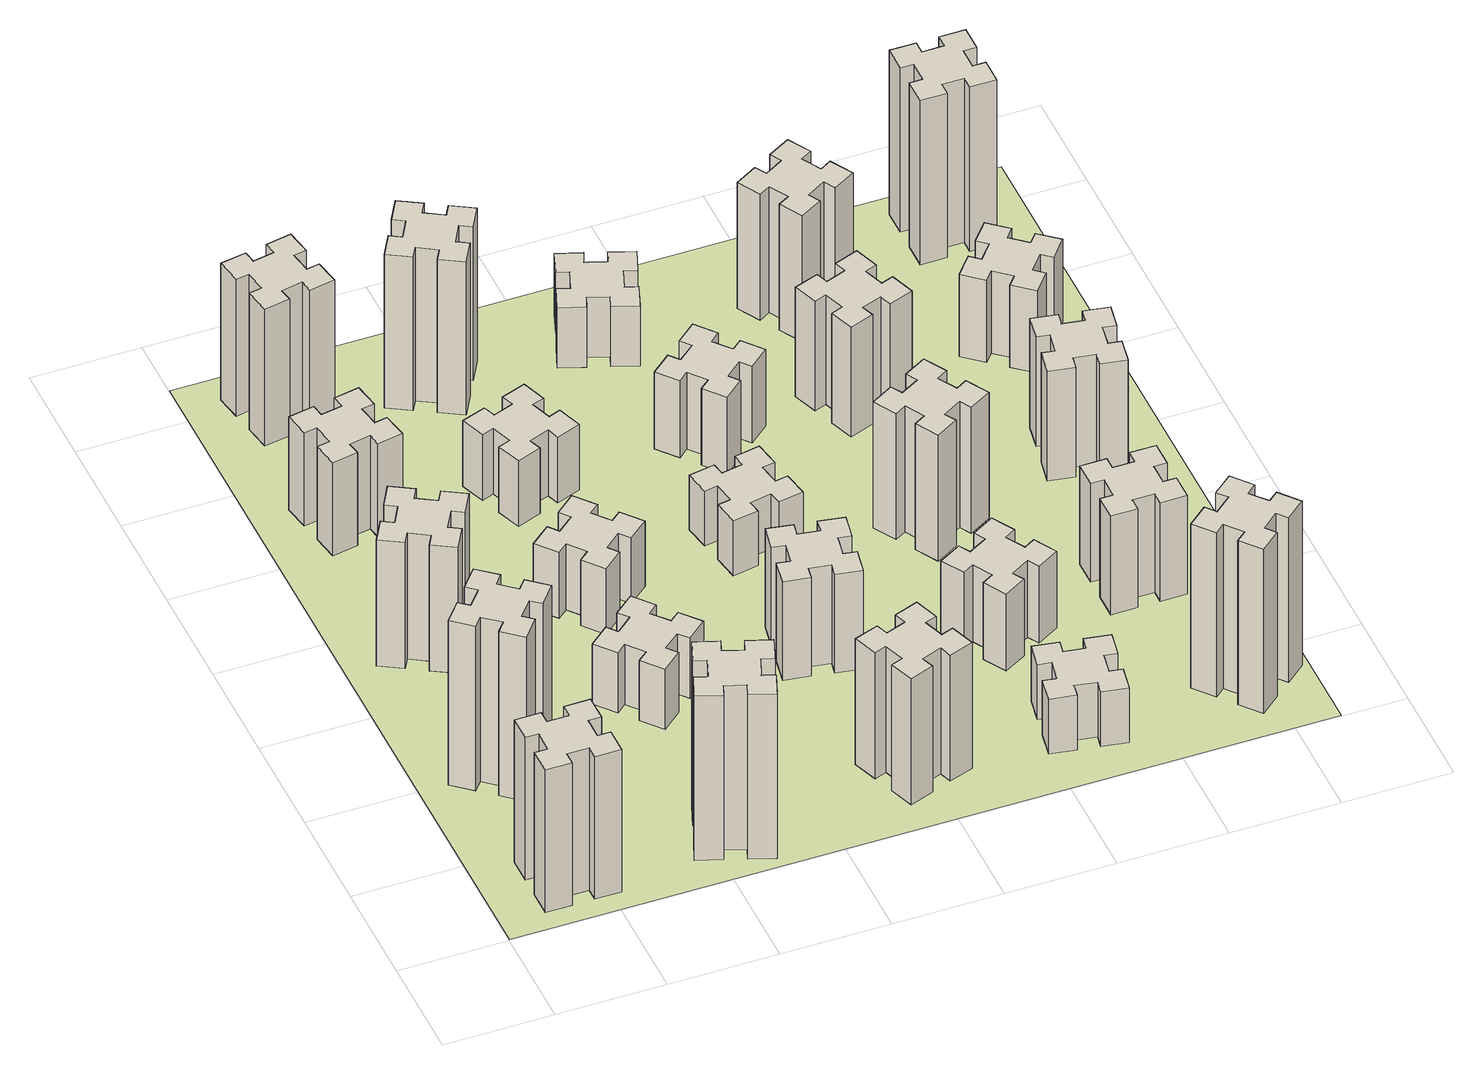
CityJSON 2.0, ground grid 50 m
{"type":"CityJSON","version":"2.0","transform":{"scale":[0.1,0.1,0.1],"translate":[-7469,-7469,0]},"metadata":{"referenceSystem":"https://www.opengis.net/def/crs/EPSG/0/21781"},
"CityObjects":{
"building1":{"type":"Building","attributes":{"class":"1000","function":"1000","usage":"1000","yearOfConstruction":2016,"roofType":"1000","measuredHeight":78,"storeysAboveGround":30,"storeysBelowGround":0},"geometry":[{"type":"Solid","lod":"1","boundaries":[[[[0,1,2,3,4,5,6,7,8,9,10,11,12,13,14,15,16,17,18,19]],[[17,16,20,21]],[[16,15,22,20]],[[15,14,23,22]],[[14,13,24,23]],[[13,12,25,24]],[[12,11,26,25]],[[11,10,27,26]],[[10,9,28,27]],[[9,8,29,28]],[[8,7,30,29]],[[7,6,31,30]],[[6,5,32,31]],[[5,4,33,32]],[[4,3,34,33]],[[3,2,35,34]],[[2,1,36,35]],[[1,0,37,36]],[[0,19,38,37]],[[19,18,39,38]],[[18,17,21,39]],[[24,25,26,27,28,29,30,31,32,33,34,35,36,37,38,39,21,20,22,23]]]]}]},
"building2":{"type":"Building","attributes":{"class":"1000","function":"1000","usage":"1000","yearOfConstruction":2016,"roofType":"1000","measuredHeight":90,"storeysAboveGround":30,"storeysBelowGround":0},"geometry":[{"type":"Solid","lod":"1","boundaries":[[[[40,41,42,43,44,45,46,47,48,49,50,51,52,53,54,55,56,57,58,59]],[[57,56,60,61]],[[56,55,62,60]],[[55,54,63,62]],[[54,53,64,63]],[[53,52,65,64]],[[52,51,66,65]],[[51,50,67,66]],[[50,49,68,67]],[[49,48,69,68]],[[48,47,70,69]],[[47,46,71,70]],[[46,45,72,71]],[[45,44,73,72]],[[44,43,74,73]],[[43,42,75,74]],[[42,41,76,75]],[[41,40,77,76]],[[40,59,78,77]],[[59,58,79,78]],[[58,57,61,79]],[[64,65,66,67,68,69,70,71,72,73,74,75,76,77,78,79,61,60,62,63]]]]}]},
"building3":{"type":"Building","attributes":{"class":"1000","function":"1000","usage":"1000","yearOfConstruction":2016,"roofType":"1000","measuredHeight":69,"storeysAboveGround":30,"storeysBelowGround":0},"geometry":[{"type":"Solid","lod":"1","boundaries":[[[[80,81,82,83,84,85,86,87,88,89,90,91,92,93,94,95,96,97,98,99]],[[97,96,100,101]],[[96,95,102,100]],[[95,94,103,102]],[[94,93,104,103]],[[93,92,105,104]],[[92,91,106,105]],[[91,90,107,106]],[[90,89,108,107]],[[89,88,109,108]],[[88,87,110,109]],[[87,86,111,110]],[[86,85,112,111]],[[85,84,113,112]],[[84,83,114,113]],[[83,82,115,114]],[[82,81,116,115]],[[81,80,117,116]],[[80,99,118,117]],[[99,98,119,118]],[[98,97,101,119]],[[104,105,106,107,108,109,110,111,112,113,114,115,116,117,118,119,101,100,102,103]]]]}]},
"building4":{"type":"Building","attributes":{"class":"1000","function":"1000","usage":"1000","yearOfConstruction":2016,"roofType":"1000","measuredHeight":51,"storeysAboveGround":30,"storeysBelowGround":0},"geometry":[{"type":"Solid","lod":"1","boundaries":[[[[120,121,122,123,124,125,126,127,128,129,130,131,132,133,134,135,136,137,138,139]],[[137,136,140,141]],[[136,135,142,140]],[[135,134,143,142]],[[134,133,144,143]],[[133,132,145,144]],[[132,131,146,145]],[[131,130,147,146]],[[130,129,148,147]],[[129,128,149,148]],[[128,127,150,149]],[[127,126,151,150]],[[126,125,152,151]],[[125,124,153,152]],[[124,123,154,153]],[[123,122,155,154]],[[122,121,156,155]],[[121,120,157,156]],[[120,139,158,157]],[[139,138,159,158]],[[138,137,141,159]],[[144,145,146,147,148,149,150,151,152,153,154,155,156,157,158,159,141,140,142,143]]]]}]},
"building5":{"type":"Building","attributes":{"class":"1000","function":"1000","usage":"1000","yearOfConstruction":2016,"roofType":"1000","measuredHeight":90,"storeysAboveGround":30,"storeysBelowGround":0},"geometry":[{"type":"Solid","lod":"1","boundaries":[[[[160,161,162,163,164,165,166,167,168,169,170,171,172,173,174,175,176,177,178,179]],[[177,176,180,181]],[[176,175,182,180]],[[175,174,183,182]],[[174,173,184,183]],[[173,172,185,184]],[[172,171,186,185]],[[171,170,187,186]],[[170,169,188,187]],[[169,168,189,188]],[[168,167,190,189]],[[167,166,191,190]],[[166,165,192,191]],[[165,164,193,192]],[[164,163,194,193]],[[163,162,195,194]],[[162,161,196,195]],[[161,160,197,196]],[[160,179,198,197]],[[179,178,199,198]],[[178,177,181,199]],[[184,185,186,187,188,189,190,191,192,193,194,195,196,197,198,199,181,180,182,183]]]]}]},
"building6":{"type":"Building","attributes":{"class":"1000","function":"1000","usage":"1000","yearOfConstruction":2016,"roofType":"1000","measuredHeight":75,"storeysAboveGround":30,"storeysBelowGround":0},"geometry":[{"type":"Solid","lod":"1","boundaries":[[[[200,201,202,203,204,205,206,207,208,209,210,211,212,213,214,215,216,217,218,219]],[[217,216,220,221]],[[216,215,222,220]],[[215,214,223,222]],[[214,213,224,223]],[[213,212,225,224]],[[212,211,226,225]],[[211,210,227,226]],[[210,209,228,227]],[[209,208,229,228]],[[208,207,230,229]],[[207,206,231,230]],[[206,205,232,231]],[[205,204,233,232]],[[204,203,234,233]],[[203,202,235,234]],[[202,201,236,235]],[[201,200,237,236]],[[200,219,238,237]],[[219,218,239,238]],[[218,217,221,239]],[[224,225,226,227,228,229,230,231,232,233,234,235,236,237,238,239,221,220,222,223]]]]}]},
"building7":{"type":"Building","attributes":{"class":"1000","function":"1000","usage":"1000","yearOfConstruction":2016,"roofType":"1000","measuredHeight":33,"storeysAboveGround":30,"storeysBelowGround":0},"geometry":[{"type":"Solid","lod":"1","boundaries":[[[[240,241,242,243,244,245,246,247,248,249,250,251,252,253,254,255,256,257,258,259]],[[257,256,260,261]],[[256,255,262,260]],[[255,254,263,262]],[[254,253,264,263]],[[253,252,265,264]],[[252,251,266,265]],[[251,250,267,266]],[[250,249,268,267]],[[249,248,269,268]],[[248,247,270,269]],[[247,246,271,270]],[[246,245,272,271]],[[245,244,273,272]],[[244,243,274,273]],[[243,242,275,274]],[[242,241,276,275]],[[241,240,277,276]],[[240,259,278,277]],[[259,258,279,278]],[[258,257,261,279]],[[264,265,266,267,268,269,270,271,272,273,274,275,276,277,278,279,261,260,262,263]]]]}]},
"building8":{"type":"Building","attributes":{"class":"1000","function":"1000","usage":"1000","yearOfConstruction":2016,"roofType":"1000","measuredHeight":36,"storeysAboveGround":30,"storeysBelowGround":0},"geometry":[{"type":"Solid","lod":"1","boundaries":[[[[280,281,282,283,284,285,286,287,288,289,290,291,292,293,294,295,296,297,298,299]],[[297,296,300,301]],[[296,295,302,300]],[[295,294,303,302]],[[294,293,304,303]],[[293,292,305,304]],[[292,291,306,305]],[[291,290,307,306]],[[290,289,308,307]],[[289,288,309,308]],[[288,287,310,309]],[[287,286,311,310]],[[286,285,312,311]],[[285,284,313,312]],[[284,283,314,313]],[[283,282,315,314]],[[282,281,316,315]],[[281,280,317,316]],[[280,299,318,317]],[[299,298,319,318]],[[298,297,301,319]],[[304,305,306,307,308,309,310,311,312,313,314,315,316,317,318,319,301,300,302,303]]]]}]},
"building9":{"type":"Building","attributes":{"class":"1000","function":"1000","usage":"1000","yearOfConstruction":2016,"roofType":"1000","measuredHeight":36,"storeysAboveGround":30,"storeysBelowGround":0},"geometry":[{"type":"Solid","lod":"1","boundaries":[[[[320,321,322,323,324,325,326,327,328,329,330,331,332,333,334,335,336,337,338,339]],[[337,336,340,341]],[[336,335,342,340]],[[335,334,343,342]],[[334,333,344,343]],[[333,332,345,344]],[[332,331,346,345]],[[331,330,347,346]],[[330,329,348,347]],[[329,328,349,348]],[[328,327,350,349]],[[327,326,351,350]],[[326,325,352,351]],[[325,324,353,352]],[[324,323,354,353]],[[323,322,355,354]],[[322,321,356,355]],[[321,320,357,356]],[[320,339,358,357]],[[339,338,359,358]],[[338,337,341,359]],[[344,345,346,347,348,349,350,351,352,353,354,355,356,357,358,359,341,340,342,343]]]]}]},
"building10":{"type":"Building","attributes":{"class":"1000","function":"1000","usage":"1000","yearOfConstruction":2016,"roofType":"1000","measuredHeight":84,"storeysAboveGround":30,"storeysBelowGround":0},"geometry":[{"type":"Solid","lod":"1","boundaries":[[[[360,361,362,363,364,365,366,367,368,369,370,371,372,373,374,375,376,377,378,379]],[[377,376,380,381]],[[376,375,382,380]],[[375,374,383,382]],[[374,373,384,383]],[[373,372,385,384]],[[372,371,386,385]],[[371,370,387,386]],[[370,369,388,387]],[[369,368,389,388]],[[368,367,390,389]],[[367,366,391,390]],[[366,365,392,391]],[[365,364,393,392]],[[364,363,394,393]],[[363,362,395,394]],[[362,361,396,395]],[[361,360,397,396]],[[360,379,398,397]],[[379,378,399,398]],[[378,377,381,399]],[[384,385,386,387,388,389,390,391,392,393,394,395,396,397,398,399,381,380,382,383]]]]}]},
"building11":{"type":"Building","attributes":{"class":"1000","function":"1000","usage":"1000","yearOfConstruction":2016,"roofType":"1000","measuredHeight":69,"storeysAboveGround":30,"storeysBelowGround":0},"geometry":[{"type":"Solid","lod":"1","boundaries":[[[[400,401,402,403,404,405,406,407,408,409,410,411,412,413,414,415,416,417,418,419]],[[417,416,420,421]],[[416,415,422,420]],[[415,414,423,422]],[[414,413,424,423]],[[413,412,425,424]],[[412,411,426,425]],[[411,410,427,426]],[[410,409,428,427]],[[409,408,429,428]],[[408,407,430,429]],[[407,406,431,430]],[[406,405,432,431]],[[405,404,433,432]],[[404,403,434,433]],[[403,402,435,434]],[[402,401,436,435]],[[401,400,437,436]],[[400,419,438,437]],[[419,418,439,438]],[[418,417,421,439]],[[424,425,426,427,428,429,430,431,432,433,434,435,436,437,438,439,421,420,422,423]]]]}]},
"building12":{"type":"Building","attributes":{"class":"1000","function":"1000","usage":"1000","yearOfConstruction":2016,"roofType":"1000","measuredHeight":54,"storeysAboveGround":30,"storeysBelowGround":0},"geometry":[{"type":"Solid","lod":"1","boundaries":[[[[440,441,442,443,444,445,446,447,448,449,450,451,452,453,454,455,456,457,458,459]],[[457,456,460,461]],[[456,455,462,460]],[[455,454,463,462]],[[454,453,464,463]],[[453,452,465,464]],[[452,451,466,465]],[[451,450,467,466]],[[450,449,468,467]],[[449,448,469,468]],[[448,447,470,469]],[[447,446,471,470]],[[446,445,472,471]],[[445,444,473,472]],[[444,443,474,473]],[[443,442,475,474]],[[442,441,476,475]],[[441,440,477,476]],[[440,459,478,477]],[[459,458,479,478]],[[458,457,461,479]],[[464,465,466,467,468,469,470,471,472,473,474,475,476,477,478,479,461,460,462,463]]]]}]},
"building13":{"type":"Building","attributes":{"class":"1000","function":"1000","usage":"1000","yearOfConstruction":2016,"roofType":"1000","measuredHeight":30,"storeysAboveGround":30,"storeysBelowGround":0},"geometry":[{"type":"Solid","lod":"1","boundaries":[[[[480,481,482,483,484,485,486,487,488,489,490,491,492,493,494,495,496,497,498,499]],[[497,496,500,501]],[[496,495,502,500]],[[495,494,503,502]],[[494,493,504,503]],[[493,492,505,504]],[[492,491,506,505]],[[491,490,507,506]],[[490,489,508,507]],[[489,488,509,508]],[[488,487,510,509]],[[487,486,511,510]],[[486,485,512,511]],[[485,484,513,512]],[[484,483,514,513]],[[483,482,515,514]],[[482,481,516,515]],[[481,480,517,516]],[[480,499,518,517]],[[499,498,519,518]],[[498,497,501,519]],[[504,505,506,507,508,509,510,511,512,513,514,515,516,517,518,519,501,500,502,503]]]]}]},
"building14":{"type":"Building","attributes":{"class":"1000","function":"1000","usage":"1000","yearOfConstruction":2016,"roofType":"1000","measuredHeight":42,"storeysAboveGround":30,"storeysBelowGround":0},"geometry":[{"type":"Solid","lod":"1","boundaries":[[[[520,521,522,523,524,525,526,527,528,529,530,531,532,533,534,535,536,537,538,539]],[[537,536,540,541]],[[536,535,542,540]],[[535,534,543,542]],[[534,533,544,543]],[[533,532,545,544]],[[532,531,546,545]],[[531,530,547,546]],[[530,529,548,547]],[[529,528,549,548]],[[528,527,550,549]],[[527,526,551,550]],[[526,525,552,551]],[[525,524,553,552]],[[524,523,554,553]],[[523,522,555,554]],[[522,521,556,555]],[[521,520,557,556]],[[520,539,558,557]],[[539,538,559,558]],[[538,537,541,559]],[[544,545,546,547,548,549,550,551,552,553,554,555,556,557,558,559,541,540,542,543]]]]}]},
"building15":{"type":"Building","attributes":{"class":"1000","function":"1000","usage":"1000","yearOfConstruction":2016,"roofType":"1000","measuredHeight":33,"storeysAboveGround":30,"storeysBelowGround":0},"geometry":[{"type":"Solid","lod":"1","boundaries":[[[[560,561,562,563,564,565,566,567,568,569,570,571,572,573,574,575,576,577,578,579]],[[577,576,580,581]],[[576,575,582,580]],[[575,574,583,582]],[[574,573,584,583]],[[573,572,585,584]],[[572,571,586,585]],[[571,570,587,586]],[[570,569,588,587]],[[569,568,589,588]],[[568,567,590,589]],[[567,566,591,590]],[[566,565,592,591]],[[565,564,593,592]],[[564,563,594,593]],[[563,562,595,594]],[[562,561,596,595]],[[561,560,597,596]],[[560,579,598,597]],[[579,578,599,598]],[[578,577,581,599]],[[584,585,586,587,588,589,590,591,592,593,594,595,596,597,598,599,581,580,582,583]]]]}]},
"building16":{"type":"Building","attributes":{"class":"1000","function":"1000","usage":"1000","yearOfConstruction":2016,"roofType":"1000","measuredHeight":30,"storeysAboveGround":30,"storeysBelowGround":0},"geometry":[{"type":"Solid","lod":"1","boundaries":[[[[600,601,602,603,604,605,606,607,608,609,610,611,612,613,614,615,616,617,618,619]],[[617,616,620,621]],[[616,615,622,620]],[[615,614,623,622]],[[614,613,624,623]],[[613,612,625,624]],[[612,611,626,625]],[[611,610,627,626]],[[610,609,628,627]],[[609,608,629,628]],[[608,607,630,629]],[[607,606,631,630]],[[606,605,632,631]],[[605,604,633,632]],[[604,603,634,633]],[[603,602,635,634]],[[602,601,636,635]],[[601,600,637,636]],[[600,619,638,637]],[[619,618,639,638]],[[618,617,621,639]],[[624,625,626,627,628,629,630,631,632,633,634,635,636,637,638,639,621,620,622,623]]]]}]},
"building17":{"type":"Building","attributes":{"class":"1000","function":"1000","usage":"1000","yearOfConstruction":2016,"roofType":"1000","measuredHeight":42,"storeysAboveGround":30,"storeysBelowGround":0},"geometry":[{"type":"Solid","lod":"1","boundaries":[[[[640,641,642,643,644,645,646,647,648,649,650,651,652,653,654,655,656,657,658,659]],[[657,656,660,661]],[[656,655,662,660]],[[655,654,663,662]],[[654,653,664,663]],[[653,652,665,664]],[[652,651,666,665]],[[651,650,667,666]],[[650,649,668,667]],[[649,648,669,668]],[[648,647,670,669]],[[647,646,671,670]],[[646,645,672,671]],[[645,644,673,672]],[[644,643,674,673]],[[643,642,675,674]],[[642,641,676,675]],[[641,640,677,676]],[[640,659,678,677]],[[659,658,679,678]],[[658,657,661,679]],[[664,665,666,667,668,669,670,671,672,673,674,675,676,677,678,679,661,660,662,663]]]]}]},
"building18":{"type":"Building","attributes":{"class":"1000","function":"1000","usage":"1000","yearOfConstruction":2016,"roofType":"1000","measuredHeight":69,"storeysAboveGround":30,"storeysBelowGround":0},"geometry":[{"type":"Solid","lod":"1","boundaries":[[[[680,681,682,683,684,685,686,687,688,689,690,691,692,693,694,695,696,697,698,699]],[[697,696,700,701]],[[696,695,702,700]],[[695,694,703,702]],[[694,693,704,703]],[[693,692,705,704]],[[692,691,706,705]],[[691,690,707,706]],[[690,689,708,707]],[[689,688,709,708]],[[688,687,710,709]],[[687,686,711,710]],[[686,685,712,711]],[[685,684,713,712]],[[684,683,714,713]],[[683,682,715,714]],[[682,681,716,715]],[[681,680,717,716]],[[680,699,718,717]],[[699,698,719,718]],[[698,697,701,719]],[[704,705,706,707,708,709,710,711,712,713,714,715,716,717,718,719,701,700,702,703]]]]}]},
"building19":{"type":"Building","attributes":{"class":"1000","function":"1000","usage":"1000","yearOfConstruction":2016,"roofType":"1000","measuredHeight":60,"storeysAboveGround":30,"storeysBelowGround":0},"geometry":[{"type":"Solid","lod":"1","boundaries":[[[[720,721,722,723,724,725,726,727,728,729,730,731,732,733,734,735,736,737,738,739]],[[737,736,740,741]],[[736,735,742,740]],[[735,734,743,742]],[[734,733,744,743]],[[733,732,745,744]],[[732,731,746,745]],[[731,730,747,746]],[[730,729,748,747]],[[729,728,749,748]],[[728,727,750,749]],[[727,726,751,750]],[[726,725,752,751]],[[725,724,753,752]],[[724,723,754,753]],[[723,722,755,754]],[[722,721,756,755]],[[721,720,757,756]],[[720,739,758,757]],[[739,738,759,758]],[[738,737,741,759]],[[744,745,746,747,748,749,750,751,752,753,754,755,756,757,758,759,741,740,742,743]]]]}]},
"building20":{"type":"Building","attributes":{"class":"1000","function":"1000","usage":"1000","yearOfConstruction":2016,"roofType":"1000","measuredHeight":90,"storeysAboveGround":30,"storeysBelowGround":0},"geometry":[{"type":"Solid","lod":"1","boundaries":[[[[760,761,762,763,764,765,766,767,768,769,770,771,772,773,774,775,776,777,778,779]],[[777,776,780,781]],[[776,775,782,780]],[[775,774,783,782]],[[774,773,784,783]],[[773,772,785,784]],[[772,771,786,785]],[[771,770,787,786]],[[770,769,788,787]],[[769,768,789,788]],[[768,767,790,789]],[[767,766,791,790]],[[766,765,792,791]],[[765,764,793,792]],[[764,763,794,793]],[[763,762,795,794]],[[762,761,796,795]],[[761,760,797,796]],[[760,779,798,797]],[[779,778,799,798]],[[778,777,781,799]],[[784,785,786,787,788,789,790,791,792,793,794,795,796,797,798,799,781,780,782,783]]]]}]},
"building21":{"type":"Building","attributes":{"class":"1000","function":"1000","usage":"1000","yearOfConstruction":2016,"roofType":"1000","measuredHeight":69,"storeysAboveGround":30,"storeysBelowGround":0},"geometry":[{"type":"Solid","lod":"1","boundaries":[[[[800,801,802,803,804,805,806,807,808,809,810,811,812,813,814,815,816,817,818,819]],[[817,816,820,821]],[[816,815,822,820]],[[815,814,823,822]],[[814,813,824,823]],[[813,812,825,824]],[[812,811,826,825]],[[811,810,827,826]],[[810,809,828,827]],[[809,808,829,828]],[[808,807,830,829]],[[807,806,831,830]],[[806,805,832,831]],[[805,804,833,832]],[[804,803,834,833]],[[803,802,835,834]],[[802,801,836,835]],[[801,800,837,836]],[[800,819,838,837]],[[819,818,839,838]],[[818,817,821,839]],[[824,825,826,827,828,829,830,831,832,833,834,835,836,837,838,839,821,820,822,823]]]]}]},
"building22":{"type":"Building","attributes":{"class":"1000","function":"1000","usage":"1000","yearOfConstruction":2016,"roofType":"1000","measuredHeight":54,"storeysAboveGround":30,"storeysBelowGround":0},"geometry":[{"type":"Solid","lod":"1","boundaries":[[[[840,841,842,843,844,845,846,847,848,849,850,851,852,853,854,855,856,857,858,859]],[[857,856,860,861]],[[856,855,862,860]],[[855,854,863,862]],[[854,853,864,863]],[[853,852,865,864]],[[852,851,866,865]],[[851,850,867,866]],[[850,849,868,867]],[[849,848,869,868]],[[848,847,870,869]],[[847,846,871,870]],[[846,845,872,871]],[[845,844,873,872]],[[844,843,874,873]],[[843,842,875,874]],[[842,841,876,875]],[[841,840,877,876]],[[840,859,878,877]],[[859,858,879,878]],[[858,857,861,879]],[[864,865,866,867,868,869,870,871,872,873,874,875,876,877,878,879,861,860,862,863]]]]}]},
"building23":{"type":"Building","attributes":{"class":"1000","function":"1000","usage":"1000","yearOfConstruction":2016,"roofType":"1000","measuredHeight":60,"storeysAboveGround":30,"storeysBelowGround":0},"geometry":[{"type":"Solid","lod":"1","boundaries":[[[[880,881,882,883,884,885,886,887,888,889,890,891,892,893,894,895,896,897,898,899]],[[897,896,900,901]],[[896,895,902,900]],[[895,894,903,902]],[[894,893,904,903]],[[893,892,905,904]],[[892,891,906,905]],[[891,890,907,906]],[[890,889,908,907]],[[889,888,909,908]],[[888,887,910,909]],[[887,886,911,910]],[[886,885,912,911]],[[885,884,913,912]],[[884,883,914,913]],[[883,882,915,914]],[[882,881,916,915]],[[881,880,917,916]],[[880,899,918,917]],[[899,898,919,918]],[[898,897,901,919]],[[904,905,906,907,908,909,910,911,912,913,914,915,916,917,918,919,901,900,902,903]]]]}]},
"building24":{"type":"Building","attributes":{"class":"1000","function":"1000","usage":"1000","yearOfConstruction":2016,"roofType":"1000","measuredHeight":45,"storeysAboveGround":30,"storeysBelowGround":0},"geometry":[{"type":"Solid","lod":"1","boundaries":[[[[920,921,922,923,924,925,926,927,928,929,930,931,932,933,934,935,936,937,938,939]],[[937,936,940,941]],[[936,935,942,940]],[[935,934,943,942]],[[934,933,944,943]],[[933,932,945,944]],[[932,931,946,945]],[[931,930,947,946]],[[930,929,948,947]],[[929,928,949,948]],[[928,927,950,949]],[[927,926,951,950]],[[926,925,952,951]],[[925,924,953,952]],[[924,923,954,953]],[[923,922,955,954]],[[922,921,956,955]],[[921,920,957,956]],[[920,939,958,957]],[[939,938,959,958]],[[938,937,941,959]],[[944,945,946,947,948,949,950,951,952,953,954,955,956,957,958,959,941,940,942,943]]]]}]},
"building25":{"type":"Building","attributes":{"class":"1000","function":"1000","usage":"1000","yearOfConstruction":2016,"roofType":"1000","measuredHeight":90,"storeysAboveGround":30,"storeysBelowGround":0},"geometry":[{"type":"Solid","lod":"1","boundaries":[[[[960,961,962,963,964,965,966,967,968,969,970,971,972,973,974,975,976,977,978,979]],[[977,976,980,981]],[[976,975,982,980]],[[975,974,983,982]],[[974,973,984,983]],[[973,972,985,984]],[[972,971,986,985]],[[971,970,987,986]],[[970,969,988,987]],[[969,968,989,988]],[[968,967,990,989]],[[967,966,991,990]],[[966,965,992,991]],[[965,964,993,992]],[[964,963,994,993]],[[963,962,995,994]],[[962,961,996,995]],[[961,960,997,996]],[[960,979,998,997]],[[979,978,999,998]],[[978,977,981,999]],[[984,985,986,987,988,989,990,991,992,993,994,995,996,997,998,999,981,980,982,983]]]]}]},
"landuse1":{"type":"LandUse","attributes":{"name":"plot1","function":"1010"},"geometry":[{"type":"MultiSurface","lod":"1","boundaries":[[[1000,1001,1002,1003]]]}]}
},
"vertices":[
[265,325,0],[265,225,0],[205,225,0],[205,105,0],[325,105,0],[325,165,0],[425,165,0],[425,105,0],[545,105,0],[545,225,0],[485,225,0],[485,325,0],[545,325,0],[545,445,0],[425,445,0],[425,385,0],[325,385,0],[325,445,0],[205,445,0],[205,325,0],[325,385,780],[325,445,780],[425,385,780],[425,445,780],[545,445,780],[545,325,780],[485,325,780],[485,225,780],[545,225,780],[545,105,780],[425,105,780],[425,165,780],[325,165,780],[325,105,780],[205,105,780],[205,225,780],[265,225,780],[265,325,780],[205,325,780],[205,445,780],
[484,1067,0],[408,1132,0],[446,1178,0],[354,1255,0],[277,1163,0],[323,1124,0],[259,1048,0],[213,1086,0],[136,994,0],[228,917,0],[266,963,0],[343,899,0],[304,853,0],[396,776,0],[473,868,0],[427,906,0],[492,983,0],[538,944,0],[615,1036,0],[523,1113,0],[492,983,900],[538,944,900],[427,906,900],[473,868,900],[396,776,900],[304,853,900],[343,899,900],[266,963,900],[228,917,900],[136,994,900],[213,1086,900],[259,1048,900],[323,1124,900],[277,1163,900],[354,1255,900],[446,1178,900],[408,1132,900],[484,1067,900],[523,1113,900],[615,1036,900],
[474,1926,0],[387,1976,0],[417,2028,0],[313,2088,0],[253,1984,0],[305,1954,0],[255,1867,0],[203,1897,0],[143,1793,0],[247,1733,0],[277,1785,0],[364,1735,0],[334,1683,0],[438,1623,0],[498,1727,0],[446,1757,0],[496,1844,0],[548,1814,0],[608,1918,0],[504,1978,0],[496,1844,690],[548,1814,690],[446,1757,690],[498,1727,690],[438,1623,690],[334,1683,690],[364,1735,690],[277,1785,690],[247,1733,690],[143,1793,690],[203,1897,690],[255,1867,690],[305,1954,690],[253,1984,690],[313,2088,690],[417,2028,690],[387,1976,690],[474,1926,690],[504,1978,690],[608,1918,690],
[405,2812,0],[307,2795,0],[297,2854,0],[178,2833,0],[199,2715,0],[258,2725,0],[276,2627,0],[217,2617,0],[237,2498,0],[356,2519,0],[345,2578,0],[444,2596,0],[454,2537,0],[572,2557,0],[551,2676,0],[492,2665,0],[475,2764,0],[534,2774,0],[513,2892,0],[395,2871,0],[475,2764,510],[534,2774,510],[492,2665,510],[551,2676,510],[572,2557,510],[454,2537,510],[444,2596,510],[345,2578,510],[356,2519,510],[237,2498,510],[217,2617,510],[276,2627,510],[258,2725,510],[199,2715,510],[178,2833,510],[297,2854,510],[307,2795,510],[405,2812,510],[395,2871,510],[513,2892,510],
[1029,360,0],[995,266,0],[939,287,0],[897,174,0],[1010,133,0],[1031,189,0],[1125,155,0],[1104,99,0],[1217,57,0],[1258,170,0],[1202,191,0],[1236,285,0],[1292,264,0],[1333,377,0],[1220,418,0],[1200,362,0],[1106,396,0],[1127,452,0],[1014,493,0],[973,380,0],[1106,396,900],[1127,452,900],[1200,362,900],[1220,418,900],[1333,377,900],[1292,264,900],[1236,285,900],[1202,191,900],[1258,170,900],[1217,57,900],[1104,99,900],[1125,155,900],[1031,189,900],[1010,133,900],[897,174,900],[939,287,900],[995,266,900],[1029,360,900],[973,380,900],[1014,493,900],
[492,3405,0],[475,3504,0],[534,3514,0],[513,3632,0],[395,3611,0],[405,3552,0],[307,3535,0],[297,3594,0],[178,3573,0],[199,3455,0],[258,3465,0],[276,3367,0],[217,3357,0],[237,3238,0],[356,3259,0],[345,3318,0],[444,3336,0],[454,3277,0],[572,3297,0],[551,3416,0],[444,3336,750],[454,3277,750],[345,3318,750],[356,3259,750],[237,3238,750],[217,3357,750],[276,3367,750],[258,3465,750],[199,3455,750],[178,3573,750],[297,3594,750],[307,3535,750],[405,3552,750],[395,3611,750],[513,3632,750],[534,3514,750],[475,3504,750],[492,3405,750],[551,3416,750],[572,3297,750],
[1083,1332,0],[1006,1267,0],[968,1313,0],[876,1236,0],[953,1144,0],[999,1183,0],[1063,1106,0],[1017,1068,0],[1094,976,0],[1186,1053,0],[1148,1099,0],[1224,1163,0],[1263,1117,0],[1355,1194,0],[1278,1286,0],[1232,1248,0],[1167,1324,0],[1213,1363,0],[1136,1455,0],[1044,1378,0],[1167,1324,330],[1213,1363,330],[1232,1248,330],[1278,1286,330],[1355,1194,330],[1263,1117,330],[1224,1163,330],[1148,1099,330],[1186,1053,330],[1094,976,330],[1017,1068,330],[1063,1106,330],[999,1183,330],[953,1144,330],[876,1236,330],[968,1313,330],[1006,1267,330],[1083,1332,330],[1044,1378,330],[1136,1455,330],
[1083,1972,0],[1006,1907,0],[968,1953,0],[876,1876,0],[953,1784,0],[999,1823,0],[1063,1746,0],[1017,1708,0],[1094,1616,0],[1186,1693,0],[1148,1739,0],[1224,1803,0],[1263,1757,0],[1355,1834,0],[1278,1926,0],[1232,1888,0],[1167,1964,0],[1213,2003,0],[1136,2095,0],[1044,2018,0],[1167,1964,360],[1213,2003,360],[1232,1888,360],[1278,1926,360],[1355,1834,360],[1263,1757,360],[1224,1803,360],[1148,1739,360],[1186,1693,360],[1094,1616,360],[1017,1708,360],[1063,1746,360],[999,1823,360],[953,1784,360],[876,1876,360],[968,1953,360],[1006,1907,360],[1083,1972,360],[1044,2018,360],[1136,2095,360],
[1125,2716,0],[1031,2682,0],[1010,2738,0],[897,2697,0],[939,2584,0],[995,2605,0],[1029,2511,0],[973,2490,0],[1014,2377,0],[1127,2419,0],[1106,2475,0],[1200,2509,0],[1220,2453,0],[1333,2494,0],[1292,2607,0],[1236,2586,0],[1202,2680,0],[1258,2700,0],[1217,2813,0],[1104,2772,0],[1202,2680,360],[1258,2700,360],[1236,2586,360],[1292,2607,360],[1333,2494,360],[1220,2453,360],[1200,2509,360],[1106,2475,360],[1127,2419,360],[1014,2377,360],[973,2490,360],[1029,2511,360],[995,2605,360],[939,2584,360],[897,2697,360],[1010,2738,360],[1031,2682,360],[1125,2716,360],[1104,2772,360],[1217,2813,360],
[917,3265,0],[1004,3215,0],[974,3163,0],[1078,3103,0],[1138,3207,0],[1086,3237,0],[1136,3324,0],[1188,3294,0],[1248,3398,0],[1144,3458,0],[1114,3406,0],[1027,3456,0],[1057,3508,0],[953,3568,0],[893,3464,0],[945,3434,0],[895,3347,0],[843,3377,0],[783,3273,0],[887,3213,0],[895,3347,840],[843,3377,840],[945,3434,840],[893,3464,840],[953,3568,840],[1057,3508,840],[1027,3456,840],[1114,3406,840],[1144,3458,840],[1248,3398,840],[1188,3294,840],[1136,3324,840],[1086,3237,840],[1138,3207,840],[1078,3103,840],[974,3163,840],[1004,3215,840],[917,3265,840],[887,3213,840],[783,3273,840],
[1965,496,0],[1871,462,0],[1850,518,0],[1737,477,0],[1779,364,0],[1835,385,0],[1869,291,0],[1813,270,0],[1854,157,0],[1967,199,0],[1946,255,0],[2040,289,0],[2060,233,0],[2173,274,0],[2132,387,0],[2076,366,0],[2042,460,0],[2098,480,0],[2057,593,0],[1944,552,0],[2042,460,690],[2098,480,690],[2076,366,690],[2132,387,690],[2173,274,690],[2060,233,690],[2040,289,690],[1946,255,690],[1967,199,690],[1854,157,690],[1813,270,690],[1869,291,690],[1835,385,690],[1779,364,690],[1737,477,690],[1850,518,690],[1871,462,690],[1965,496,690],[1944,552,690],[2057,593,690],
[1955,1147,0],[1972,1245,0],[2031,1235,0],[2052,1353,0],[1934,1374,0],[1924,1315,0],[1825,1332,0],[1836,1391,0],[1717,1412,0],[1697,1294,0],[1756,1284,0],[1738,1185,0],[1679,1196,0],[1658,1077,0],[1777,1057,0],[1787,1116,0],[1885,1098,0],[1875,1039,0],[1993,1018,0],[2014,1137,0],[1885,1098,540],[1875,1039,540],[1787,1116,540],[1777,1057,540],[1658,1077,540],[1679,1196,540],[1738,1185,540],[1756,1284,540],[1697,1294,540],[1717,1412,540],[1836,1391,540],[1825,1332,540],[1924,1315,540],[1934,1374,540],[2052,1353,540],[2031,1235,540],[1972,1245,540],[1955,1147,540],[2014,1137,540],[1993,1018,540],
[1972,1925,0],[1955,2024,0],[2014,2034,0],[1993,2152,0],[1875,2131,0],[1885,2072,0],[1787,2055,0],[1777,2114,0],[1658,2093,0],[1679,1975,0],[1738,1985,0],[1756,1887,0],[1697,1877,0],[1717,1758,0],[1836,1779,0],[1825,1838,0],[1924,1856,0],[1934,1797,0],[2052,1817,0],[2031,1936,0],[1924,1856,300],[1934,1797,300],[1825,1838,300],[1836,1779,300],[1717,1758,300],[1697,1877,300],[1756,1887,300],[1738,1985,300],[1679,1975,300],[1658,2093,300],[1777,2114,300],[1787,2055,300],[1885,2072,300],[1875,2131,300],[1993,2152,300],[2014,2034,300],[1955,2024,300],[1972,1925,300],[2031,1936,300],[2052,1817,300],
[1988,2479,0],[2064,2543,0],[2103,2497,0],[2195,2574,0],[2118,2666,0],[2072,2628,0],[2007,2704,0],[2053,2743,0],[1976,2835,0],[1884,2758,0],[1923,2712,0],[1846,2647,0],[1808,2693,0],[1716,2616,0],[1793,2524,0],[1839,2563,0],[1903,2486,0],[1857,2448,0],[1934,2356,0],[2026,2433,0],[1903,2486,420],[1857,2448,420],[1839,2563,420],[1793,2524,420],[1716,2616,420],[1808,2693,420],[1846,2647,420],[1923,2712,420],[1884,2758,420],[1976,2835,420],[2053,2743,420],[2007,2704,420],[2072,2628,420],[2118,2666,420],[2195,2574,420],[2103,2497,420],[2064,2543,420],[1988,2479,420],[2026,2433,420],[1934,2356,420],
[1671,3249,0],[1765,3215,0],[1744,3159,0],[1857,3117,0],[1898,3230,0],[1842,3251,0],[1876,3345,0],[1932,3324,0],[1973,3437,0],[1860,3478,0],[1840,3422,0],[1746,3456,0],[1767,3512,0],[1654,3553,0],[1613,3440,0],[1669,3420,0],[1635,3326,0],[1579,3347,0],[1537,3234,0],[1650,3193,0],[1635,3326,330],[1579,3347,330],[1669,3420,330],[1613,3440,330],[1654,3553,330],[1767,3512,330],[1746,3456,330],[1840,3422,330],[1860,3478,330],[1973,3437,330],[1932,3324,330],[1876,3345,330],[1842,3251,330],[1898,3230,330],[1857,3117,330],[1744,3159,330],[1765,3215,330],[1671,3249,330],[1650,3193,330],[1537,3234,330],
[2596,444,0],[2578,345,0],[2519,356,0],[2498,237,0],[2617,217,0],[2627,276,0],[2725,258,0],[2715,199,0],[2833,178,0],[2854,297,0],[2795,307,0],[2812,405,0],[2871,395,0],[2892,513,0],[2774,534,0],[2764,475,0],[2665,492,0],[2676,551,0],[2557,572,0],[2537,454,0],[2665,492,300],[2676,551,300],[2764,475,300],[2774,534,300],[2892,513,300],[2871,395,300],[2812,405,300],[2795,307,300],[2854,297,300],[2833,178,300],[2715,199,300],[2725,258,300],[2627,276,300],[2617,217,300],[2498,237,300],[2519,356,300],[2578,345,300],[2596,444,300],[2537,454,300],[2557,572,300],
[2584,1136,0],[2497,1086,0],[2467,1138,0],[2363,1078,0],[2423,974,0],[2475,1004,0],[2525,917,0],[2473,887,0],[2533,783,0],[2637,843,0],[2607,895,0],[2694,945,0],[2724,893,0],[2828,953,0],[2768,1057,0],[2716,1027,0],[2666,1114,0],[2718,1144,0],[2658,1248,0],[2554,1188,0],[2666,1114,420],[2718,1144,420],[2716,1027,420],[2768,1057,420],[2828,953,420],[2724,893,420],[2694,945,420],[2607,895,420],[2637,843,420],[2533,783,420],[2473,887,420],[2525,917,420],[2475,1004,420],[2423,974,420],[2363,1078,420],[2467,1138,420],[2497,1086,420],[2584,1136,420],[2554,1188,420],[2658,1248,420],
[2475,1744,0],[2525,1657,0],[2473,1627,0],[2533,1523,0],[2637,1583,0],[2607,1635,0],[2694,1685,0],[2724,1633,0],[2828,1693,0],[2768,1797,0],[2716,1767,0],[2666,1854,0],[2718,1884,0],[2658,1988,0],[2554,1928,0],[2584,1876,0],[2497,1826,0],[2467,1878,0],[2363,1818,0],[2423,1714,0],[2497,1826,690],[2467,1878,690],[2584,1876,690],[2554,1928,690],[2658,1988,690],[2718,1884,690],[2666,1854,690],[2716,1767,690],[2768,1797,690],[2828,1693,690],[2724,1633,690],[2694,1685,690],[2607,1635,690],[2637,1583,690],[2533,1523,690],[2473,1627,690],[2525,1657,690],[2475,1744,690],[2423,1714,690],[2363,1818,690],
[2586,2475,0],[2680,2509,0],[2700,2453,0],[2813,2494,0],[2772,2607,0],[2716,2586,0],[2682,2680,0],[2738,2700,0],[2697,2813,0],[2584,2772,0],[2605,2716,0],[2511,2682,0],[2490,2738,0],[2377,2697,0],[2419,2584,0],[2475,2605,0],[2509,2511,0],[2453,2490,0],[2494,2377,0],[2607,2419,0],[2509,2511,600],[2453,2490,600],[2475,2605,600],[2419,2584,600],[2377,2697,600],[2490,2738,600],[2511,2682,600],[2605,2716,600],[2584,2772,600],[2697,2813,600],[2738,2700,600],[2682,2680,600],[2716,2586,600],[2772,2607,600],[2813,2494,600],[2700,2453,600],[2680,2509,600],[2586,2475,600],[2607,2419,600],[2494,2377,600],
[3468,259,0],[3544,323,0],[3583,277,0],[3675,354,0],[3598,446,0],[3552,408,0],[3487,484,0],[3533,523,0],[3456,615,0],[3364,538,0],[3403,492,0],[3326,427,0],[3288,473,0],[3196,396,0],[3273,304,0],[3319,343,0],[3383,266,0],[3337,228,0],[3414,136,0],[3506,213,0],[3383,266,900],[3337,228,900],[3319,343,900],[3273,304,900],[3196,396,900],[3288,473,900],[3326,427,900],[3403,492,900],[3364,538,900],[3456,615,900],[3533,523,900],[3487,484,900],[3552,408,900],[3598,446,900],[3675,354,900],[3583,277,900],[3544,323,900],[3468,259,900],[3506,213,900],[3414,136,900],
[2716,3247,0],[2666,3334,0],[2718,3364,0],[2658,3468,0],[2554,3408,0],[2584,3356,0],[2497,3306,0],[2467,3358,0],[2363,3298,0],[2423,3194,0],[2475,3224,0],[2525,3137,0],[2473,3107,0],[2533,3003,0],[2637,3063,0],[2607,3115,0],[2694,3165,0],[2724,3113,0],[2828,3173,0],[2768,3277,0],[2694,3165,690],[2724,3113,690],[2607,3115,690],[2637,3063,690],[2533,3003,690],[2473,3107,690],[2525,3137,690],[2475,3224,690],[2423,3194,690],[2363,3298,690],[2467,3358,690],[2497,3306,690],[2584,3356,690],[2554,3408,690],[2658,3468,690],[2718,3364,690],[2666,3334,690],[2716,3247,690],[2768,3277,690],[2828,3173,690],
[3185,1005,0],[3285,1005,0],[3285,945,0],[3405,945,0],[3405,1065,0],[3345,1065,0],[3345,1165,0],[3405,1165,0],[3405,1285,0],[3285,1285,0],[3285,1225,0],[3185,1225,0],[3185,1285,0],[3065,1285,0],[3065,1165,0],[3125,1165,0],[3125,1065,0],[3065,1065,0],[3065,945,0],[3185,945,0],[3125,1065,540],[3065,1065,540],[3125,1165,540],[3065,1165,540],[3065,1285,540],[3185,1285,540],[3185,1225,540],[3285,1225,540],[3285,1285,540],[3405,1285,540],[3405,1165,540],[3345,1165,540],[3345,1065,540],[3405,1065,540],[3405,945,540],[3285,945,540],[3285,1005,540],[3185,1005,540],[3185,945,540],[3065,945,540],
[3267,1856,0],[3365,1838,0],[3355,1779,0],[3473,1758,0],[3494,1877,0],[3435,1887,0],[3452,1985,0],[3511,1975,0],[3532,2093,0],[3414,2114,0],[3404,2055,0],[3305,2072,0],[3316,2131,0],[3197,2152,0],[3177,2034,0],[3236,2024,0],[3218,1925,0],[3159,1936,0],[3138,1817,0],[3257,1797,0],[3218,1925,600],[3159,1936,600],[3236,2024,600],[3177,2034,600],[3197,2152,600],[3316,2131,600],[3305,2072,600],[3404,2055,600],[3414,2114,600],[3532,2093,600],[3511,1975,600],[3452,1985,600],[3435,1887,600],[3494,1877,600],[3473,1758,600],[3355,1779,600],[3365,1838,600],[3267,1856,600],[3257,1797,600],[3138,1817,600],
[3444,2747,0],[3368,2812,0],[3406,2858,0],[3314,2935,0],[3237,2843,0],[3283,2804,0],[3219,2728,0],[3173,2766,0],[3096,2674,0],[3188,2597,0],[3226,2643,0],[3303,2579,0],[3264,2533,0],[3356,2456,0],[3433,2548,0],[3387,2586,0],[3452,2663,0],[3498,2624,0],[3575,2716,0],[3483,2793,0],[3452,2663,450],[3498,2624,450],[3387,2586,450],[3433,2548,450],[3356,2456,450],[3264,2533,450],[3303,2579,450],[3226,2643,450],[3188,2597,450],[3096,2674,450],[3173,2766,450],[3219,2728,450],[3283,2804,450],[3237,2843,450],[3314,2935,450],[3406,2858,450],[3368,2812,450],[3444,2747,450],[3483,2793,450],[3575,2716,450],
[3285,3325,0],[3385,3325,0],[3385,3265,0],[3505,3265,0],[3505,3385,0],[3445,3385,0],[3445,3485,0],[3505,3485,0],[3505,3605,0],[3385,3605,0],[3385,3545,0],[3285,3545,0],[3285,3605,0],[3165,3605,0],[3165,3485,0],[3225,3485,0],[3225,3385,0],[3165,3385,0],[3165,3265,0],[3285,3265,0],[3225,3385,900],[3165,3385,900],[3225,3485,900],[3165,3485,900],[3165,3605,900],[3285,3605,900],[3285,3545,900],[3385,3545,900],[3385,3605,900],[3505,3605,900],[3505,3485,900],[3445,3485,900],[3445,3385,900],[3505,3385,900],[3505,3265,900],[3385,3265,900],[3385,3325,900],[3285,3325,900],[3285,3265,900],[3165,3265,900],
[5,3705,0],[3705,3705,0],[3705,5,0],[5,5,0]
]}
